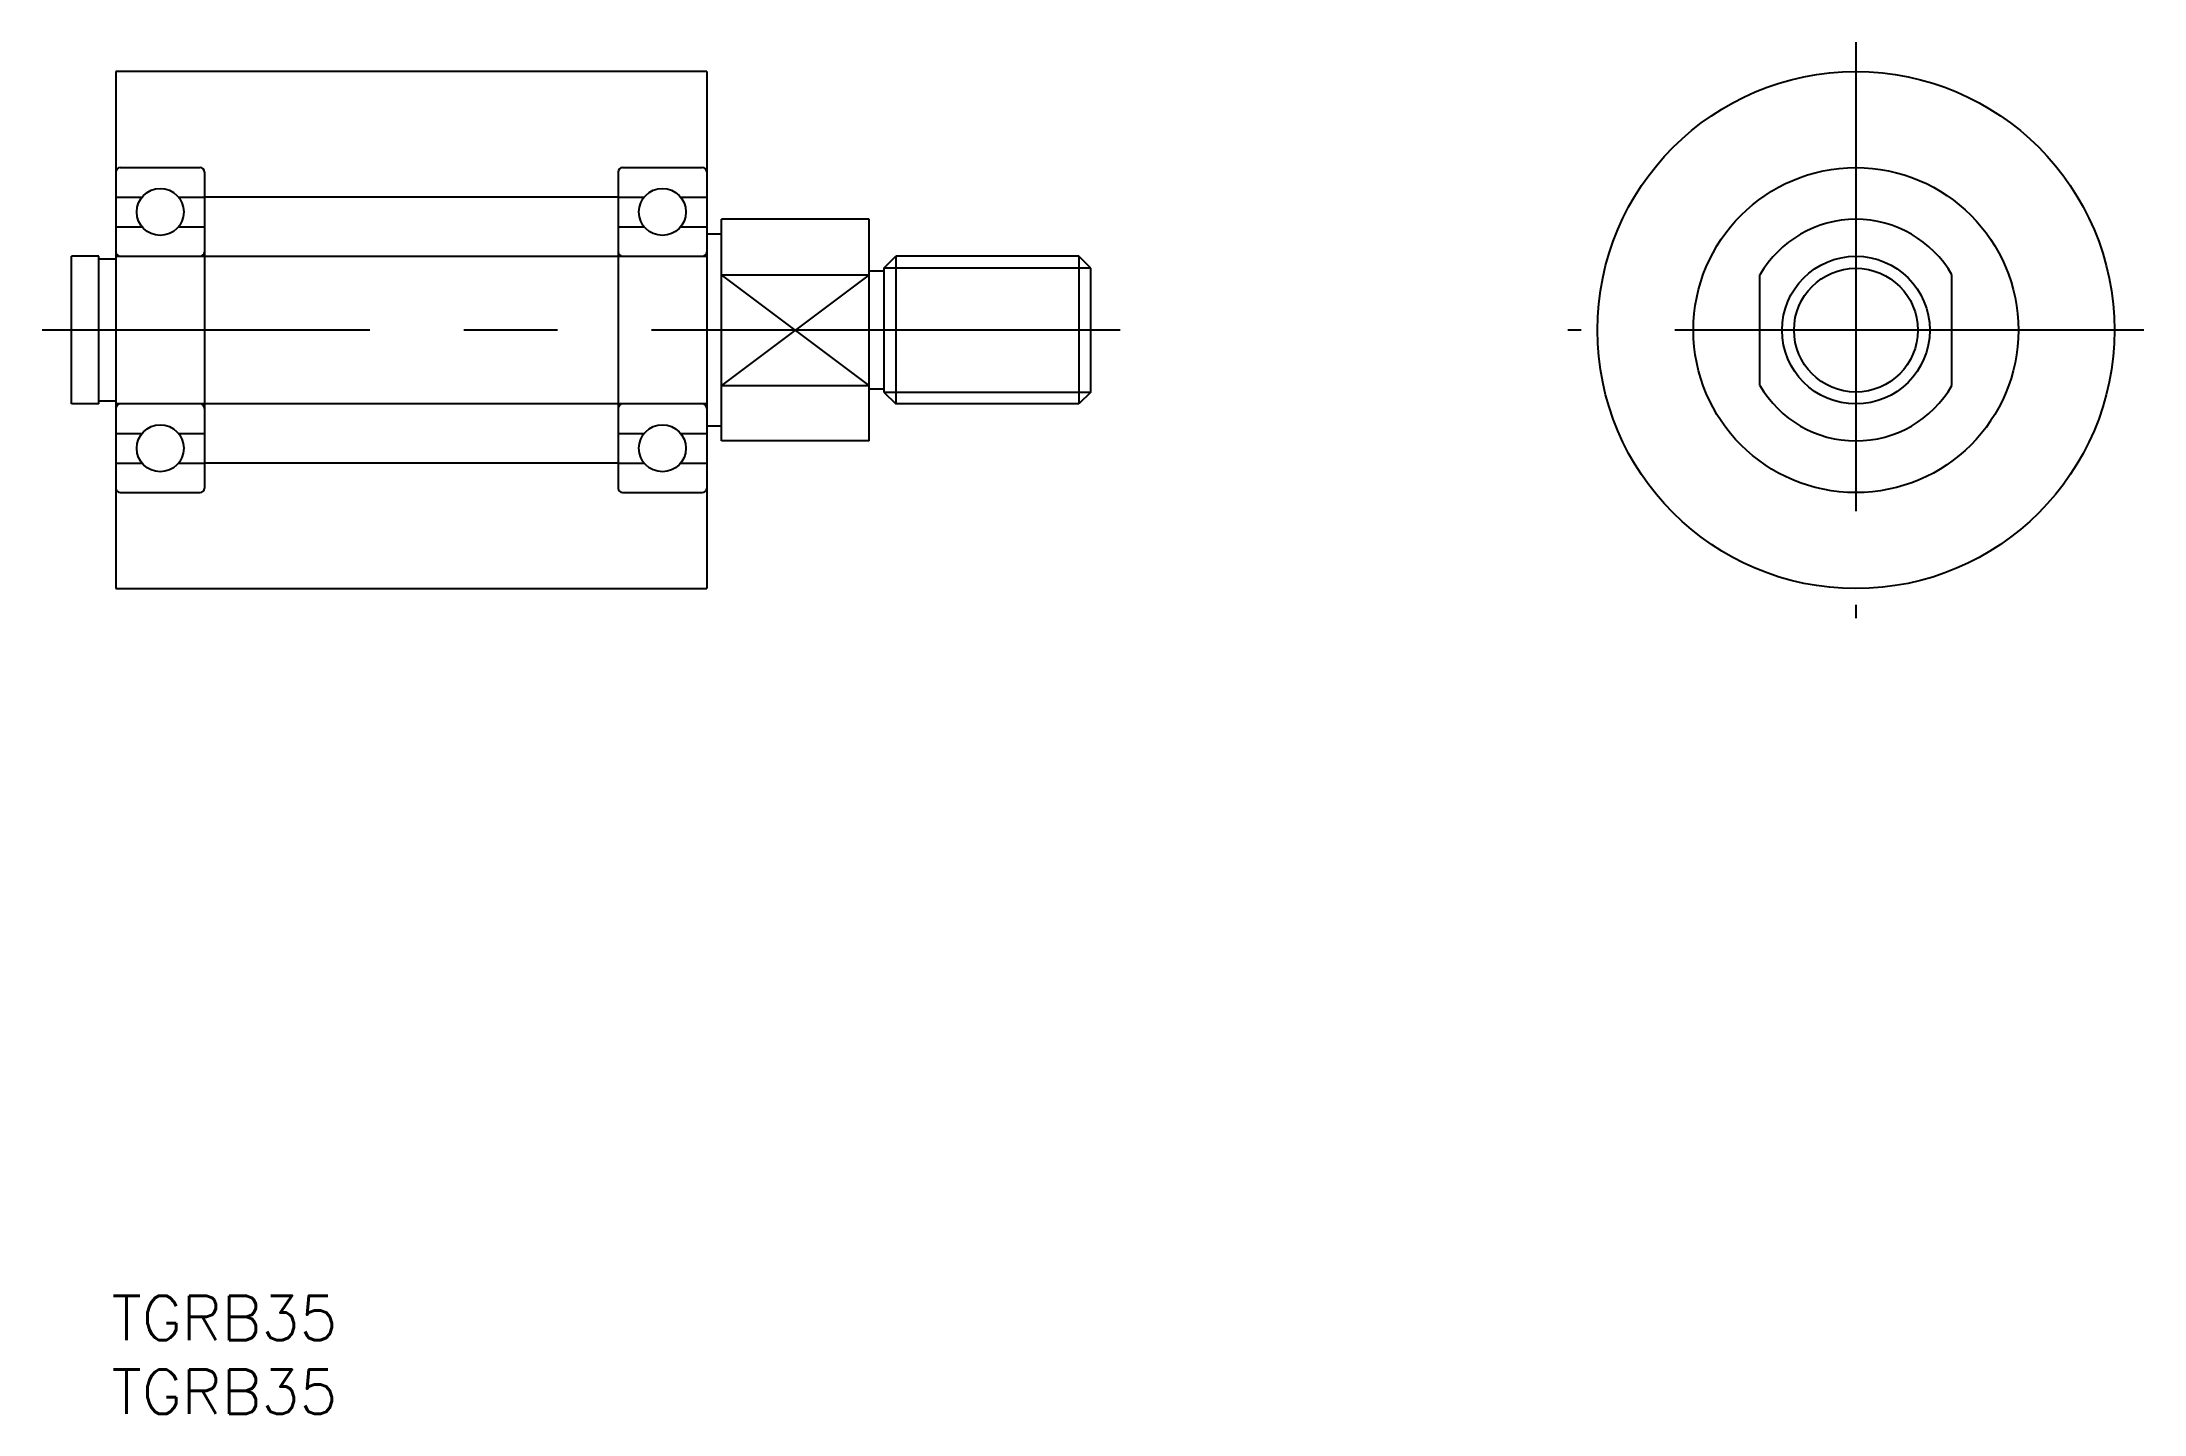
# Model space of a CAD drawing. Extents: x 348 to 491, y -371 to -278.
import ezdxf

# ---------------------------------------------------------------- set-up
doc = ezdxf.new("R2010")
doc.units = 0
doc.linetypes.add('CENTER', pattern=[50.8, 31.75, -6.35, 6.35, -6.35])
doc.layers.get('0').update_dxf_attribs({"linetype": 'CONTINUOUS'})
doc.layers.add('CENTER', color=1, linetype='CENTER')
doc.styles.get("Standard").update_dxf_attribs({"font": 'txt.shx', "height": 3, "bigfont": 'bigfont.shx'})

# ---------------------------------------------------------------- blocks, each defined once
blk = doc.blocks.new('*U17')
at = {"color": 7, "linetype": 'CONTINUOUS'}
for p in [(353.02, -365.96), (353.02, -370.96)]:
    blk.add_text('TGRB35', height=3, dxfattribs=at).set_placement(p)

msp = doc.modelspace()

# ---------------------------------------------------------------- linework, layer by layer
at = {"color": 7, "linetype": 'CONTINUOUS'}
for p, q in [((353.32, -280.09), (353.32, -315.09)), ((393.32, -280.09), (353.32, -280.09)), ((393.32, -280.09), (393.32, -315.09)), ((353.62, -286.59), (359.02, -286.59)), ((359.32, -286.89), (359.32, -308.29)), ((387.32, -286.89), (387.32, -308.29)), ((387.62, -286.59), (393.02, -286.59)), ((353.32, -288.59), (355.09, -288.59)), ((357.55, -288.59), (359.32, -288.59)), ((387.32, -288.59), (359.32, -288.59)), ((387.32, -288.59), (389.09, -288.59)), ((391.55, -288.59), (393.32, -288.59)), ((404.32, -290.09), (394.32, -290.09)), ((394.32, -305.09), (394.32, -290.09)), ((404.32, -305.09), (404.32, -290.09)), ((353.32, -290.59), (355.09, -290.59)), ((357.55, -290.59), (359.32, -290.59)), ((387.32, -290.59), (389.09, -290.59)), ((391.55, -290.59), (393.32, -290.59)), ((394.32, -291.09), (393.32, -291.09)), ((350.32, -302.59), (350.32, -292.59)), ((352.17, -292.59), (350.32, -292.59)), ((352.17, -302.59), (352.17, -292.59)), ((353.32, -292.79), (352.17, -292.79)), ((353.32, -292.59), (393.32, -292.59)), ((405.32, -293.4), (406.13, -292.59)), ((418.51, -292.59), (406.13, -292.59)), ((406.13, -292.59), (406.13, -302.59)), ((419.32, -293.4), (418.51, -292.59)), ((418.51, -292.59), (418.51, -302.59)), ((394.32, -293.85), (404.32, -293.85)), ((405.32, -293.59), (404.32, -293.59)), ((405.32, -293.4), (405.32, -301.78)), ((419.32, -301.78), (419.32, -293.4)), ((464.62, -301.33), (464.62, -293.85)), ((477.62, -301.33), (477.62, -293.85)), ((394.32, -301.33), (404.32, -301.33)), ((405.32, -301.59), (404.32, -301.59)), ((352.17, -302.59), (350.32, -302.59)), ((353.32, -302.39), (352.17, -302.39)), ((393.32, -302.59), (353.32, -302.59)), ((405.32, -301.78), (406.13, -302.59)), ((418.51, -302.59), (406.13, -302.59)), ((419.32, -301.78), (418.51, -302.59)), ((394.32, -304.09), (393.32, -304.09)), ((353.32, -304.59), (355.09, -304.59)), ((357.55, -304.59), (359.32, -304.59)), ((387.32, -304.59), (389.09, -304.59)), ((391.55, -304.59), (393.32, -304.59)), ((404.32, -305.09), (394.32, -305.09)), ((353.32, -306.59), (355.09, -306.59)), ((357.55, -306.59), (359.32, -306.59)), ((387.32, -306.59), (359.32, -306.59)), ((387.32, -306.59), (389.09, -306.59)), ((391.55, -306.59), (393.32, -306.59)), ((353.62, -308.59), (359.02, -308.59)), ((387.62, -308.59), (393.02, -308.59)), ((353.32, -315.09), (393.32, -315.09))]:
    msp.add_line(p, q, dxfattribs=at)
at = {"color": 3, "linetype": 'CONTINUOUS'}
for p, q in [((404.32, -293.85), (394.32, -301.33)), ((404.32, -301.33), (394.32, -293.85)), ((419.32, -293.4), (405.32, -293.4)), ((405.32, -301.78), (419.32, -301.78))]:
    msp.add_line(p, q, dxfattribs=at)
at = {"color": 7, "linetype": 'CONTINUOUS'}
for centre, radius in [((471.12, -297.59), 17.5), ((471.12, -297.59), 11), ((356.32, -289.59), 1.59), ((390.32, -289.59), 1.59), ((471.12, -297.59), 5), ((356.32, -305.59), 1.59), ((390.32, -305.59), 1.59)]:
    msp.add_circle(centre, radius, dxfattribs=at)
at = {"color": 3, "linetype": 'CONTINUOUS'}
msp.add_circle((471.12, -297.59), 4.19, dxfattribs=at)
at = {"color": 7, "linetype": 'CONTINUOUS'}
for centre, radius, start, end in [((353.62, -286.89), 0.3, 90, 180), ((359.02, -286.89), 0.3, 0, 90), ((387.62, -286.89), 0.3, 90, 180), ((393.02, -286.89), 0.3, 0, 90), ((471.12, -297.59), 7.5, 29.9264, 150.0736), ((353.62, -292.29), 0.3, 180, 270), ((359.02, -292.29), 0.3, 270, 0), ((387.62, -292.29), 0.3, 180, 270), ((393.02, -292.29), 0.3, 270, 0), ((471.12, -297.59), 7.5, 209.9264, 330.0736), ((353.62, -302.89), 0.3, 90, 180), ((359.02, -302.89), 0.3, 0, 90), ((387.62, -302.89), 0.3, 90, 180), ((393.02, -302.89), 0.3, 0, 90), ((353.62, -308.29), 0.3, 180, 270), ((359.02, -308.29), 0.3, 270, 0), ((387.62, -308.29), 0.3, 180, 270), ((393.02, -308.29), 0.3, 270, 0)]:
    msp.add_arc(centre, radius, start, end, dxfattribs=at)
at = {"layer": 'CENTER', "color": 1, "linetype": 'CENTER'}
for p, q in [((471.12, -278.09), (471.12, -317.09)), ((421.32, -297.59), (348.32, -297.59)), ((490.62, -297.59), (451.62, -297.59))]:
    msp.add_line(p, q, dxfattribs=at)

# ---------------------------------------------------------------- block references
at = {"color": 7, "linetype": 'CONTINUOUS'}
msp.add_blockref('*U17', (0, 0), dxfattribs=at)

doc.saveas('drawing.dxf')
